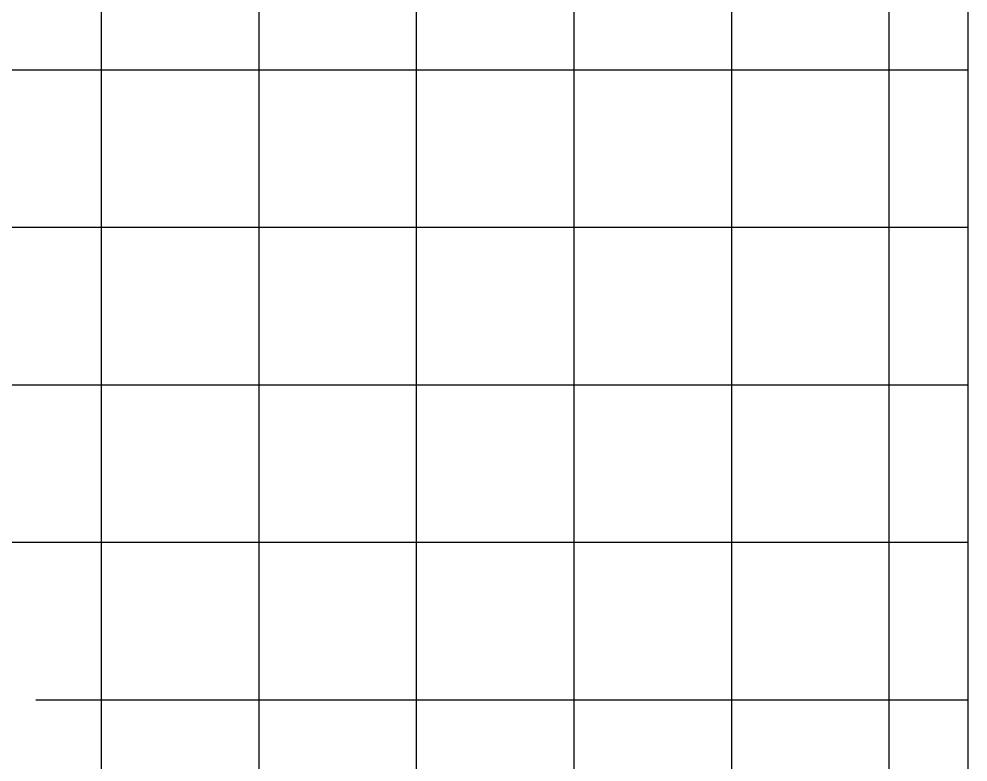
# Model space of a CAD drawing. Extents: x -186874 to 511851, y 4933 to 222627.
# Drawn here: x 508211 to 511826, y 216966 to 219797 of the extents above; entities that cross this region are included whole.
import ezdxf

# ---------------------------------------------------------------- set-up
doc = ezdxf.new("R2010")
doc.units = 0
doc.header["$LTSCALE"] = 5
doc.layers.add('XCDR20$0$A-Area', color=170, linetype='Continuous', plot=False)
doc.layers.add('XFDR20-DC-PH2$0$A-Area (PH2)', color=170, linetype='Continuous', plot=False)
doc.layers.add('XCDR20$0$A-R-Plan_RH-60cm', color=161, linetype='Continuous')
doc.layers.add('XFDR20-DC-PH2$0$A-R-Plan_RH-60cm (PH2)', color=161, linetype='Continuous')

# ---------------------------------------------------------------- blocks, each defined once
blk = doc.blocks.new('XFDR20-DC-PH2')
at = {"layer": 'XFDR20-DC-PH2$0$A-Area (PH2)'}
blk.add_lwpolyline([(511825.6, 222602.3), (498925.6, 222602.3), (498925.6, 211277.3), (511825.6, 211277.3)], close=True, dxfattribs=at)
at = {"layer": 'XFDR20-DC-PH2$0$A-R-Plan_RH-60cm (PH2)'}
for p, q in [((508525.6, 211277.3), (508525.6, 222602.3)), ((509125.6, 211277.3), (509125.6, 222602.3)), ((509725.6, 211277.3), (509725.6, 222602.3)), ((510325.6, 211277.3), (510325.6, 222602.3)), ((510925.6, 212402.3), (510925.6, 222602.3)), ((511525.6, 212402.3), (511525.6, 221402.3)), ((511825.6, 219602.3, 0), (498925.6, 219602.3, 0)), ((511825.6, 219002.3, 0), (498925.6, 219002.3, 0)), ((511825.6, 218402.3, 0), (498925.6, 218402.3, 0)), ((511825.6, 217802.3, 0), (498925.6, 217802.3, 0)), ((511825.6, 217202.3, 0), (508275.6, 217202.3, 0))]:
    blk.add_line(p, q, dxfattribs=at)
blk = doc.blocks.new('XCDR20')
at = {"layer": 'XCDR20$0$A-Area'}
blk.add_lwpolyline([(511825.6, 222602.3), (498925.6, 222602.3), (498925.6, 211277.3), (511825.6, 211277.3)], close=True, dxfattribs=at)
at = {"layer": 'XCDR20$0$A-R-Plan_RH-60cm'}
for p, q in [((508525.6, 211277.3), (508525.6, 222602.3)), ((509125.6, 211277.3), (509125.6, 222602.3)), ((509725.6, 211277.3), (509725.6, 222602.3)), ((510325.6, 211277.3), (510325.6, 222602.3)), ((510925.6, 212402.3), (510925.6, 222602.3)), ((511525.6, 212402.3), (511525.6, 221402.3)), ((511825.6, 219602.3, 0), (498925.6, 219602.3, 0)), ((511825.6, 219002.3, 0), (498925.6, 219002.3, 0)), ((511825.6, 218402.3, 0), (498925.6, 218402.3, 0)), ((511825.6, 217802.3, 0), (498925.6, 217802.3, 0)), ((511825.6, 217202.3, 0), (508275.6, 217202.3, 0))]:
    blk.add_line(p, q, dxfattribs=at)

msp = doc.modelspace()

# ---------------------------------------------------------------- block references
for name in ['XCDR20', 'XFDR20-DC-PH2']:
    msp.add_blockref(name, (0, 0))

doc.saveas('drawing.dxf')
